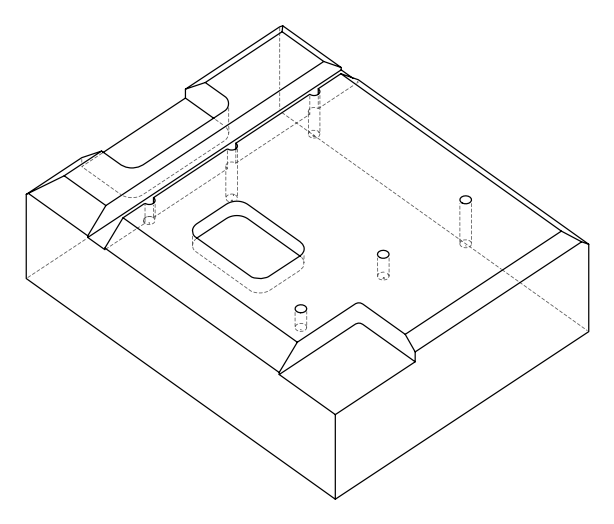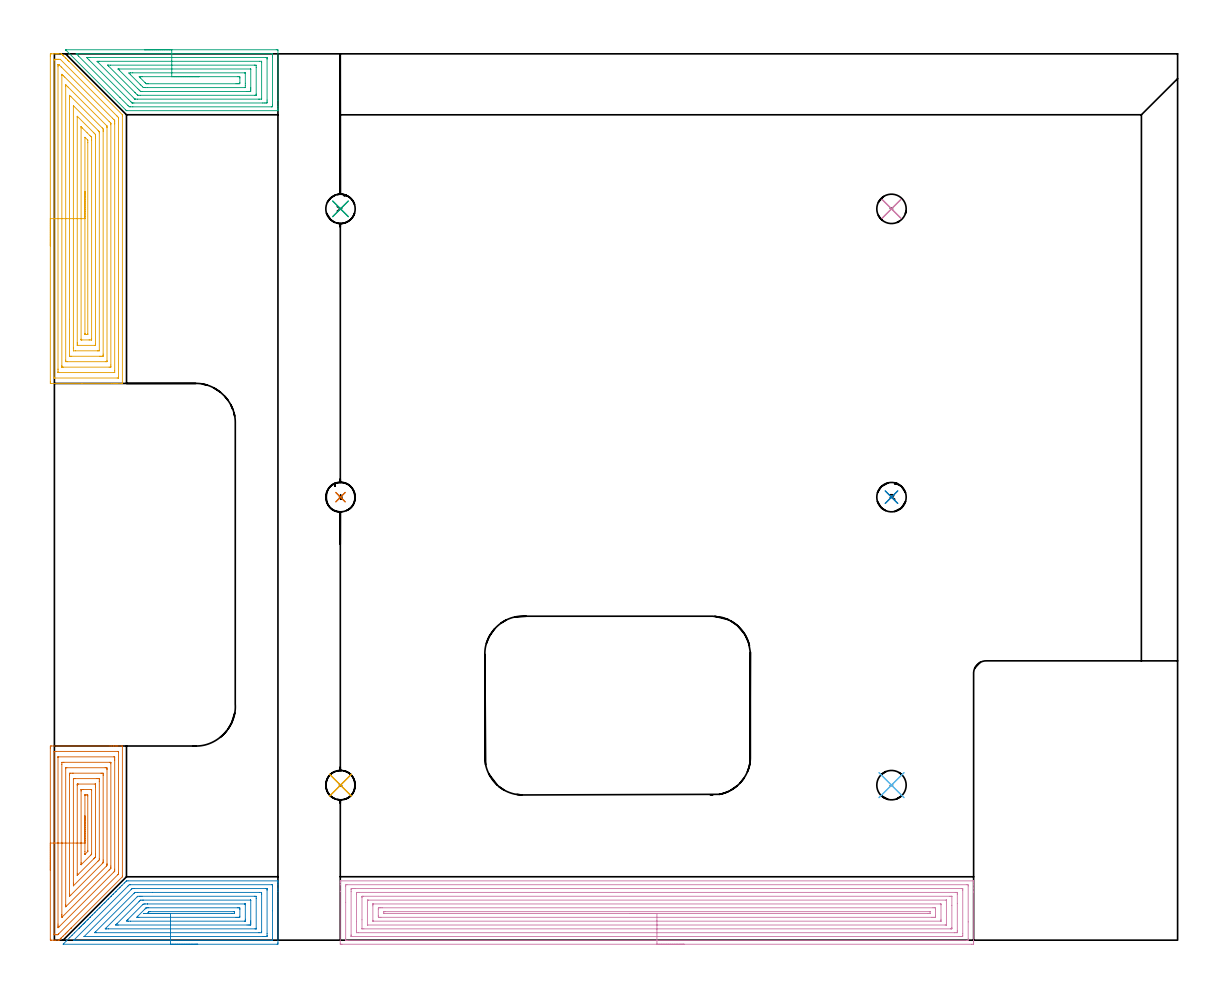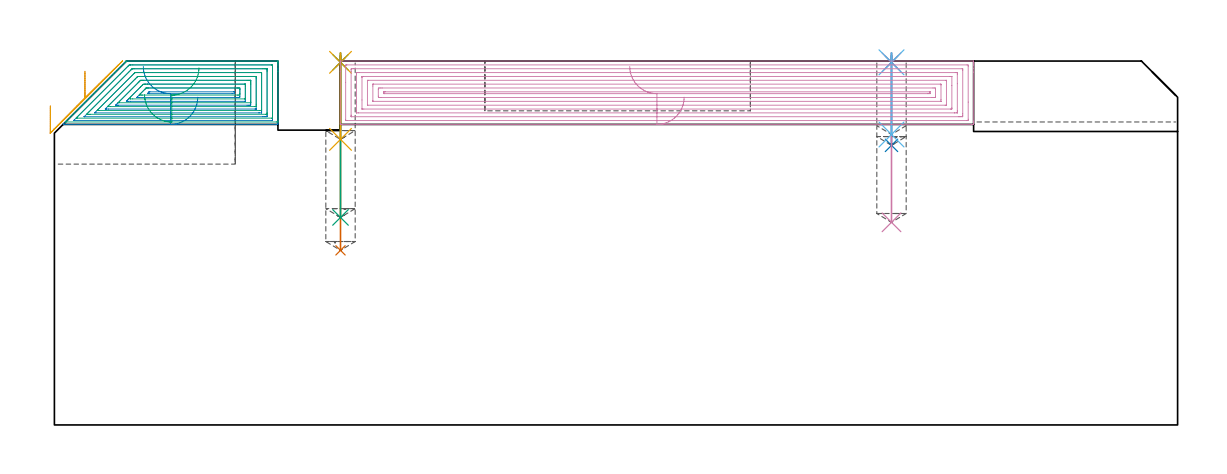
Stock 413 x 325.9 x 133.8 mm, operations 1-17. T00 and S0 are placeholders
(PLAN: 23 operations, 4 tool changes, 143 min)
(1 SPOT_DRILL | STEP1POCKET | NXT0321_9005460120000 | 0.03 min | 1 mm3)
(2 SPOT_DRILL_1 | STEP1POCKET_1 | NXT0321_9005460120000 | 0.03 min | 1 mm3)
(3 SPOT_DRILL_2 | STEP1POCKET_2 | NXT0321_9005460120000 | 0.03 min | 1 mm3)
(4 SPOT_DRILL_3 | STEP1POCKET_3 | NXT0321_9005460120000 | 0.03 min | 2 mm3)
(5 SPOT_DRILL_4 | STEP1POCKET_4 | NXT0321_9005460120000 | 0.03 min | 0 mm3)
(6 SPOT_DRILL_5 | STEP1POCKET_5 | NXT0321_9005460120000 | 0.03 min | 1 mm3)
(7 DRILL_BLIND_HOLE_INTO_CENTER | STEP1POCKET | UGT0301_220 | 0.29 min | 6154 mm3)
(8 DRILL_BLIND_HOLE_INTO_CENTER_1 | STEP1POCKET_1 | UGT0301_220 | 0.13 min | 2629 mm3)
(9 DRILL_BLIND_HOLE_INTO_CENTER_2 | STEP1POCKET_2 | UGT0301_220 | 0.24 min | 5047 mm3)
(10 DRILL_BLIND_HOLE_INTO_CENTER_3 | STEP1POCKET_3 | UGT0301_220 | 0.25 min | 5210 mm3)
(11 DRILL_BLIND_HOLE_INTO_CENTER_4 | STEP1POCKET_4 | UGT0301_220 | 0.12 min | 2431 mm3)
(12 DRILL_BLIND_HOLE_INTO_CENTER_5 | STEP1POCKET_5 | UGT0301_220 | 0.12 min | 2265 mm3)
(13 AREA_MILL | FG_CHAMFER_SURFACE | UGT0205_001 | 5.21 min | 27793 mm3)
(14 AREA_MILL_1 | FG_CHAMFER_SURFACE_1 | UGT0205_001 | 5.11 min | 19672 mm3)
(15 AREA_MILL_2 | FG_CHAMFER_SURFACE_2 | UGT0205_001 | 4.72 min | 22165 mm3)
(16 AREA_MILL_3 | FG_CHAMFER_SURFACE_3 | UGT0205_001 | 17.03 min | 67661 mm3)
(17 AREA_MILL_4 | FG_CHAMFER_SURFACE_4 | UGT0205_001 | 9.26 min | 41219 mm3)
(18 AREA_MILL_5 | FG_CHAMFER_SURFACE_5 | UGT0205_001 | 19.87 min | 79276 mm3)
(19 AREA_MILL_6 | FG_CHAMFER_SURFACE_6 | UGT0205_001 | 8.58 min | 18749 mm3)
(20 MILL_CORNER_NOTCH_RECTANGULAR | CORNER_NOTCH_RECTANGULAR | NXT0201_009 | Follow Part, ap 2, ae 75% | 41.64 min | 196573 mm3)
(21 MILL_RECTANGULAR_POCKET | POCKET_RECTANGULAR_STRAIGHT | UGT0201_094 | Follow Part, ap 5, ae 75% | 3.54 min | 114339 mm3)
(22 MILL_SLOT | SLOT_PARTIAL_RECTANGULAR | UGT0201_094 | Follow Part, ap 5, ae 75% | 17.89 min | 326624 mm3)
(23 MILL_RECTANGULAR_SLOT | SLOT_RECTANGULAR | UGT0201_094 | Follow Part, ap 5, ae 75% | 8.82 min | 177666 mm3)
(TOOL NXT0321_9005460120000 | NC Spot Drill, 142deg, 12mm, Carbide, Uncoated | D12 PA142 FL30 Z2)
(TOOL UGT0301_220 | Twist Drill 10.8 mm | D10.8 PA118 FL92 Z2)
(TOOL UGT0205_001 | Chamfer Mill 20 x 3 x 45 deg. | D20 FL50 Z2)
(TOOL NXT0201_009 | ENDMILL 8mm [2P460-0800-NA 1630] | D8 FL26 Z6)
(TOOL UGT0201_094 | End mill 20 mm | D20 FL38 Z4)
(OP 1 SPOT_DRILL)
G17 G21 G94 G90
T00 M6
G54
G17 G0 G90 X105.2 Y162.9 S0 M3
G43 Z143.8 H0
G94 G81 G98 Z133.335 F250. R136.8
G80
M5
M2
(OP 2 SPOT_DRILL_1)
G17 G21 G94 G90
T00 M6
G54
G17 G0 G90 X307.8 Y162.9 S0 M3
G43 Z143.8 H0
G94 G81 G98 Z133.335 F250. R136.8
G80
M5
M2
(OP 3 SPOT_DRILL_2)
G17 G21 G94 G90
T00 M6
G54
G17 G0 G90 X105.2 Y268.9 S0 M3
G43 Z143.8 H0
G94 G81 G98 Z133.335 F250. R136.8
G80
M5
M2
(OP 4 SPOT_DRILL_3)
G17 G21 G94 G90
T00 M6
G54
G17 G0 G90 X307.8 Y268.9 S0 M3
G43 Z143.8 H0
G94 G81 G98 Z133.335 F250. R136.8
G80
M5
M2
(OP 5 SPOT_DRILL_4)
G17 G21 G94 G90
T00 M6
G54
G17 G0 G90 X105.2 Y57. S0 M3
G43 Z143.8 H0
G94 G81 G98 Z133.335 F250. R136.8
G80
M5
M2
(OP 6 SPOT_DRILL_5)
G17 G21 G94 G90
T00 M6
G54
G17 G0 G90 X307.8 Y57. S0 M3
G43 Z143.8 H0
G94 G81 G98 Z133.335 F250. R136.8
G80
M5
M2
(OP 7 DRILL_BLIND_HOLE_INTO_CENTER)
G17 G21 G94 G90
T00 M6
G54
G17 G0 G90 X105.2 Y162.9 S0 M3
G43 Z143.8 H0
G94 G81 G98 Z64.2 F250. R135.8
G80
M5
M2
(OP 8 DRILL_BLIND_HOLE_INTO_CENTER_1)
G17 G21 G94 G90
T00 M6
G54
G17 G0 G90 X307.8 Y162.9 S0 M3
G43 Z143.8 H0
G94 G81 G98 Z102.8 F250. R135.8
G80
M5
M2
(OP 9 DRILL_BLIND_HOLE_INTO_CENTER_2)
G17 G21 G94 G90
T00 M6
G54
G17 G0 G90 X105.2 Y268.9 S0 M3
G43 Z143.8 H0
G94 G81 G98 Z76.3 F250. R135.8
G80
M5
M2
(OP 10 DRILL_BLIND_HOLE_INTO_CENTER_3)
G17 G21 G94 G90
T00 M6
G54
G17 G0 G90 X307.8 Y268.9 S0 M3
G43 Z143.8 H0
G94 G81 G98 Z74.5 F250. R135.8
G80
M5
M2
(OP 11 DRILL_BLIND_HOLE_INTO_CENTER_4)
G17 G21 G94 G90
T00 M6
G54
G17 G0 G90 X105.2 Y57. S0 M3
G43 Z143.8 H0
G94 G81 G98 Z105. F250. R135.8
G80
M5
M2
(OP 12 DRILL_BLIND_HOLE_INTO_CENTER_5)
G17 G21 G94 G90
T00 M6
G54
G17 G0 G90 X307.8 Y57. S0 M3
G43 Z143.8 H0
G94 G81 G98 Z106.8 F250. R135.8
G80
M5
M2
(OP 13 AREA_MILL)
G17 G21 G94 G90
T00 M6
G54
G17 G0 G90 X-1.5 Y25.7 S1061 M3
G43 Z143.8 H0
Z117.3
G94 G1 Y25.738 Z116.428 F250.
Y25.852 Z115.564
Y26.041 Z114.712
Y26.303 Z113.88
Y26.637 Z113.074
Y27.04 Z112.3
Y27.508 Z111.564
Y28.04 Z110.872
Y28.629 Z110.229
Y29.272 Z109.64
Y29.964 Z109.109
Y30.7 Z108.64
Y31.474 Z108.237
Y32.28 Z107.903
Y33.112 Z107.641
Y33.963 Z107.452
Y34.828 Z107.338
Y35.7 Z107.3
Y70.41
X-1.499 Y70.836 Z107.301
X-1.494 Y71.294 Z107.303
X-1.491 Y71.391 Z107.305
X-1.04 Y71.4 Z107.757
X20.452 Z129.247
X21.012 Z129.806
X21.657 Z130.454
X21.894 Z130.691
X22.539 Z131.336
X22.776 Z131.572
X23.25 Z132.049
X24.754 Y71.399 Z133.553
X24.994 Y71.39 Z133.792
X25. Y71.28 Z133.8
Y23.692
X24.995 Y23.304 Z133.789
X24.982 Y23.282 Z133.782
X6.311 Y4.609 Z115.107
X6.208 Y4.508 Z115.007
X6.119 Y4.419 Z114.918
X6.017 Y4.315 Z114.813
X5.576 Y3.875 Z114.375
X5.135 Y3.433 Z113.931
X4.693 Y2.993 Z113.493
X4.252 Y2.551 Z113.049
X4.043 Y2.343 Z112.843
X3.999 Y2.299 Z112.799
X3.37 Y1.669 Z112.167
X3.139 Y1.439 Z111.939
X2.488 Y0.787 Z111.285
X2.417 Y0.717 Z111.216
X2.264 Y0.564 Z111.064
X2.194 Y0.493 Z110.991
X2.125 Y0.425 Z110.924
X1.968 Y0.268 Z110.767
X1.9 Y0.199 Z110.697
X1.834 Y0.134 Z110.633
X1.708 Y0.01 Z110.507
X1.635 Y0. Z110.435
X0.316 Z109.115
X-0.158 Z108.638
X-0.395 Z108.402
X-1.04 Z107.757
X-1.277 Z107.521
X-1.491 Y0.002 Z107.305
X-1.5 Y0.351 Z107.3
Y35.7
X-0.086 Z108.714
X-0.085 Y69.261 Z108.715
X-0.083 Y69.363 Z108.717
X-0.081 Y69.386 Z108.719
X-0.079 Y69.39 Z108.721
X-0.054 Y69.393 Z108.746
X0.043 Y69.397 Z108.843
X0.384 Y69.4 Z109.184
X0.724 Z109.524
X23.318 Z132.118
X23.492 Y69.397 Z132.292
X23.569 Y69.393 Z132.369
X23.579 Y69.39 Z132.379
X23.581 Y69.381 Z132.381
X23.584 Y69.346 Z132.384
X23.585 Y69.274 Z132.385
X23.586 Y69.129 Z132.386
X23.585 Y24.655 Z132.385
X23.584 Y24.581 Z132.384
X23.579 Y24.378 Z132.379
X23.572 Y24.334 Z132.372
X23.539 Y24.296 Z132.339
X23.476 Y24.23 Z132.276
X23.301 Y24.052 Z132.101
X1.594 Y2.343 Z110.394
X1.299 Y2.059 Z110.099
X1.255 Y2.017 Z110.055
X1.178 Y2.01 Z109.978
X1.062 Y2.003 Z109.862
X0.724 Y2.001 Z109.524
X0.182 Y2. Z108.982
X0.007 Y2.003 Z108.807
X-0.069 Y2.007 Z108.731
X-0.079 Y2.01 Z108.721
X-0.081 Y2.019 Z108.719
X-0.084 Y2.054 Z108.716
X-0.085 Y2.126 Z108.715
X-0.086 Y2.271 Z108.714
Y35.7
X1.328 Z110.128
X1.329 Y67.278 Z110.129
X1.33 Y67.348 Z110.13
X1.333 Y67.381 Z110.133
X1.335 Y67.39 Z110.135
X1.364 Y67.393 Z110.164
X1.486 Y67.399 Z110.286
X21.894 Z130.694
X22.015 Y67.398 Z130.815
X22.096 Y67.394 Z130.896
X22.156 Y67.39 Z130.956
X22.165 Y67.368 Z130.965
X22.167 Y67.278 Z130.967
X22.17 Y66.999 Z130.97
X22.171 Y66.388 Z130.971
Y66.108
Y26.08
X22.167 Y25.471 Z130.967
X22.165 Y25.402 Z130.965
X22.161 Y25.372 Z130.961
X22.142 Y25.349 Z130.942
X22.08 Y25.283 Z130.88
X21.894 Y25.093 Z130.694
X1.709 Y4.909 Z110.509
X1.606 Y4.809 Z110.406
X1.501 Y4.711 Z110.301
X1.335 Y4.563 Z110.135
X1.333 Y4.732 Z110.133
X1.33 Y5.012 Z110.13
X1.329 Y5.292 Z110.129
Y5.901
X1.328 Y35.7 Z110.128
X2.743 Z111.543
Y64.609
X2.745 Y65.24 Z111.545
X2.747 Y65.332 Z111.547
X2.749 Y65.38 Z111.549
X2.783 Y65.39 Z111.583
X3.468 Y65.4 Z112.268
X20.228 Z129.028
X20.55 Y65.396 Z129.35
X20.71 Y65.392 Z129.51
X20.746 Y65.39 Z129.546
X20.75 Y65.367 Z129.55
X20.752 Y65.319 Z129.552
X20.757 Y64.866 Z129.557
Y27.25
X20.755 Y26.619 Z129.555
X20.753 Y26.489 Z129.553
X20.75 Y26.429 Z129.55
X20.702 Y26.36 Z129.502
X20.417 Y26.07 Z129.217
X20.13 Y25.779 Z128.93
X2.921 Y8.57 Z111.721
X2.865 Y8.516 Z111.665
X2.846 Y8.501 Z111.646
X2.75 Y8.426 Z111.55
X2.747 Y8.57 Z111.547
X2.745 Y8.801 Z111.545
X2.743 Y9.203 Z111.543
Y9.459
Y35.7
X4.157 Z112.957
Y63.023
X4.16 Y63.216 Z112.96
X4.164 Y63.343 Z112.964
X4.17 Y63.391 Z112.97
X4.183 Y63.394 Z112.983
X4.252 Y63.397 Z113.052
X4.57 Y63.4 Z113.37
X18.683 Y63.399 Z127.483
X19.248 Y63.393 Z128.048
X19.322 Y63.39 Z128.122
X19.336 Y63.119 Z128.136
X19.341 Y62.926 Z128.141
X19.343 Y62.83 Z128.143
Y28.043
X19.342 Y27.946 Z128.142
X19.338 Y27.754 Z128.138
X19.328 Y27.438 Z128.128
X19.248 Y27.349 Z128.048
X19.199 Y27.298 Z127.999
X19.151 Y27.25 Z127.951
X4.252 Y12.351 Z113.052
X4.205 Y12.305 Z113.005
X4.175 Y12.279 Z112.975
X4.167 Y12.273 Z112.967
X4.164 Y12.344 Z112.964
X4.158 Y12.728 Z112.958
X4.157 Y13.114 Z112.957
Y35.7
X5.571 Z114.371
Y60.611
X5.573 Y61.051 Z114.373
X5.575 Y61.275 Z114.375
X5.578 Y61.379 Z114.378
X5.679 Y61.391 Z114.479
X6.017 Y61.397 Z114.817
X6.553 Y61.4 Z115.353
X6.899 Z115.699
X17.138 Z125.938
X17.483 Y61.398 Z126.283
X17.829 Y61.393 Z126.629
X17.922 Y61.39 Z126.722
X17.925 Y61.32 Z126.725
X17.927 Y61.201 Z126.727
X17.928 Y61.051 Z126.728
X17.929 Y60.602 Z126.729
Y29.469
X17.927 Y29.029 Z126.727
X17.922 Y28.586 Z126.722
X17.918 Y28.478 Z126.718
X17.848 Y28.404 Z126.648
X17.591 Y28.139 Z126.391
X6.022 Y16.57 Z114.822
X5.575 Y16.131 Z114.375
X5.574 Y16.132 Z114.374
X5.572 Y16.134 Z114.372
X5.571 Y16.575 Z114.371
Y17.025
Y35.7
X6.985 Z115.785
X6.986 Y59.184 Z115.786
X6.987 Y59.272 Z115.787
X6.99 Y59.371 Z115.79
X6.991 Y59.388 Z115.791
X7.104 Y59.392 Z115.904
X7.273 Y59.397 Z116.073
X7.527 Y59.399 Z116.327
X7.654 Y59.4 Z116.454
X15.719 Z124.519
X16.478 Y59.396 Z125.278
X16.493 Y59.391 Z125.293
X16.508 Y59.367 Z125.308
X16.509 Y59.272 Z125.309
X16.514 Y58.47 Z125.314
X16.515 Y58.383 Z125.315
X16.514 Y30.006 Z125.314
X16.513 Y29.918 Z125.313
X16.508 Y29.522 Z125.308
X16.313 Y29.32 Z125.113
X16.03 Y29.029 Z124.83
X7.038 Y20.035 Z115.838
X7.016 Y20.015 Z115.816
X6.996 Y19.999 Z115.796
X6.994 Y19.998 Z115.794
X6.99 Y20.042 Z115.79
X6.987 Y20.134 Z115.787
X6.986 Y20.548 Z115.786
X6.985 Y20.936 Z115.785
Y35.7
X8.4 Z117.2
Y56.869
X8.401 Y57.134 Z117.201
X8.403 Y57.311 Z117.203
X8.406 Y57.374 Z117.206
X8.409 Y57.391 Z117.209
X8.417 Y57.393 Z117.217
X8.465 Y57.397 Z117.265
X8.663 Y57.4 Z117.463
X8.755 Z117.555
X14.93 Y57.399 Z123.73
X15.035 Y57.394 Z123.835
X15.084 Y57.39 Z123.884
X15.094 Y57.368 Z123.894
X15.096 Y57.335 Z123.896
X15.099 Y57.229 Z123.899
X15.1 Y56.604 Z123.9
Y56.338
Y31.697
X15.099 Y31.433 Z123.899
X15.095 Y30.808 Z123.895
X15.092 Y30.551 Z123.892
X14.837 Y30.288 Z123.637
X14.655 Y30.102 Z123.455
X14.472 Y29.918 Z123.272
X8.663 Y24.111 Z117.463
X8.451 Y23.905 Z117.251
X8.428 Y23.886 Z117.228
X8.405 Y23.874 Z117.205
X8.402 Y23.898 Z117.202
X8.401 Y23.919 Z117.201
X8.4 Y23.957 Z117.2
Y24.581
Y35.7
X9.814 Z118.614
Y54.824
X9.815 Y55.134 Z118.615
X9.817 Y55.288 Z118.617
X9.821 Y55.364 Z118.621
X9.824 Y55.391 Z118.624
X9.861 Y55.395 Z118.661
X10.427 Y55.399 Z119.227
X10.738 Y55.4 Z119.538
X13.386 Y55.398 Z122.186
X13.671 Y55.39 Z122.471
X13.68 Y55.387 Z122.48
X13.682 Y55.374 Z122.482
X13.685 Y55.335 Z122.485
X13.686 Y55.256 Z122.486
Y55.096
Y31.969
X13.683 Y31.697 Z122.483
X13.681 Y31.621 Z122.481
X13.679 Y31.587 Z122.479
X13.651 Y31.556 Z122.451
X13.556 Y31.455 Z122.356
X13.435 Y31.332 Z122.235
X9.892 Y27.789 Z118.692
X9.867 Y27.766 Z118.667
X9.837 Y27.742 Z118.637
X9.821 Y27.731 Z118.621
X9.819 Y27.755 Z118.619
X9.816 Y27.866 Z118.616
X9.814 Y28.139 Z118.614
Y28.534
Y35.7
X11.228 Z120.028
Y53.127
X11.23 Y53.209 Z120.03
X11.235 Y53.371 Z120.035
X11.238 Y53.392 Z120.038
X11.244 Y53.394 Z120.044
X11.265 Y53.398 Z120.065
X11.309 Y53.399 Z120.109
X11.84 Z120.64
X12.191 Y53.396 Z120.991
X12.241 Y53.393 Z121.041
X12.265 Y53.39 Z121.065
X12.272 Y53.045 Z121.072
Y32.991
X12.271 Y32.789 Z121.071
X12.268 Y32.688 Z121.068
X12.265 Y32.639 Z121.065
X12.26 Y32.618 Z121.06
X12.238 Y32.587 Z121.038
X12.216 Y32.562 Z121.016
X12.191 Y32.537 Z120.991
X11.33 Y31.676 Z120.13
X11.309 Y31.655 Z120.109
X11.287 Y31.635 Z120.087
X11.244 Y31.599 Z120.044
X11.232 Y31.592 Z120.032
X11.231 Y31.594 Z120.031
X11.229 Y31.616 Z120.029
X11.228 Y31.697 Z120.028
Y31.779
Y32.587
Y35.7
Y36.572 Z120.066
Y37.436 Z120.18
Y38.288 Z120.369
Y39.12 Z120.631
Y39.926 Z120.965
Y40.7 Z121.368
Y41.436 Z121.836
Y42.128 Z122.368
Y42.771 Z122.957
Y43.36 Z123.6
Y43.892 Z124.292
Y44.36 Z125.028
Y44.763 Z125.802
Y45.097 Z126.608
Y45.359 Z127.44
Y45.548 Z128.291
Y45.662 Z129.156
Y45.7 Z130.028
G0 Z143.8
M5
M2
(OP 14 AREA_MILL_1)
G17 G21 G94 G90
T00 M6
G54
G17 G0 G90 X52.7 Y-1.5 S1061 M3
G43 Z143.8 H0
Z120.5
G94 G1 X52.662 Z119.628 F250.
X52.548 Z118.764
X52.359 Z117.912
X52.097 Z117.08
X51.763 Z116.274
X51.36 Z115.5
X50.891 Z114.764
X50.36 Z114.072
X49.771 Z113.429
X49.128 Z112.84
X48.436 Z112.309
X47.7 Z111.84
X46.926 Z111.437
X46.12 Z111.103
X45.288 Z110.841
X44.436 Z110.652
X43.572 Z110.538
X42.7 Z110.5
X3.376
X3.326 Y-1.498 Z110.502
X3.212 Y-1.491 Z110.505
X3.303 Y-1.397 Z110.6
X3.376 Y-1.323 Z110.675
X4.473 Y-0.227 Z111.773
X5.611 Y0.911 Z112.91
X6.504 Y1.805 Z113.804
X7.398 Y2.698 Z114.698
X9.075 Y4.376 Z116.374
X9.185 Y4.487 Z116.483
X9.522 Y4.822 Z116.821
X9.739 Y5.039 Z117.039
X9.964 Y5.265 Z117.263
X10.079 Y5.381 Z117.377
X10.432 Y5.732 Z117.732
X10.617 Y5.917 Z117.917
X10.852 Y6.153 Z118.151
X10.973 Y6.275 Z118.271
X11.342 Y6.643 Z118.642
X11.494 Y6.794 Z118.794
X12.035 Y7.337 Z119.332
X12.313 Y7.614 Z119.613
X12.372 Y7.672 Z119.672
X12.923 Y8.225 Z120.22
X13.207 Y8.507 Z120.507
X13.221 Y8.522 Z120.521
X13.811 Y9.114 Z121.109
X14.101 Y9.401 Z121.401
X14.7 Y10.002 Z121.997
X14.995 Y10.295 Z122.295
X15.588 Y10.89 Z122.886
X15.882 Y11.182 Z123.182
X16.476 Y11.778 Z123.774
X16.805 Y12.106 Z124.105
X17.365 Y12.667 Z124.663
X17.716 Y13.016 Z125.016
X18.253 Y13.555 Z125.551
X18.627 Y13.927 Z125.927
X19.141 Y14.443 Z126.44
X19.735 Y15.035 Z127.035
X19.91 Y15.211 Z127.209
X20.03 Y15.332 Z127.328
X20.623 Y15.924 Z127.923
X20.804 Y16.105 Z128.103
X20.918 Y16.22 Z128.217
X21.512 Y16.812 Z128.812
X21.698 Y16.999 Z128.996
X21.807 Y17.108 Z129.105
X22.4 Y17.7 Z129.7
X22.591 Y17.892 Z129.89
X22.695 Y17.996 Z129.994
X23.288 Y18.588 Z130.588
X23.88 Y19.181 Z131.179
X24.177 Y19.477 Z131.477
X24.826 Y20.126 Z132.125
X25.719 Y21.02 Z133.019
X25.91 Y21.21 Z133.21
X26.399 Y21.699 Z133.699
X26.505 Y21.801 Z133.783
X27.06 Y21.8 Z133.8
X82.024
X82.19 Y21.797 Z133.788
X82.194 Y21.761 Z133.752
X82.2 Y21.368 Z133.368
Y21.066 Z133.066
Y20.365 Z132.36
Y19.126 Z131.123
Y18.588 Z130.583
Y17.969 Z129.965
Y-0.953 Z111.044
X82.198 Y-1.224 Z110.774
X82.19 Y-1.492 Z110.506
X81.921 Y-1.499 Z110.499
X42.7 Y-1.5 Z110.5
Y-0.086 Z111.914
X7.419 Y-0.085 Z111.915
X7.398
X7.097 Y-0.065 Z111.935
X7.243 Y0.09 Z112.09
X7.398 Y0.248 Z112.248
X27.06 Y19.91 Z131.91
X27.29 Y20.137 Z132.137
X27.527 Y20.365 Z132.365
X27.933 Y20.385 Z132.385
X27.954 Y20.386 Z132.386
X79.789 Y20.385 Z132.385
X80.19 Y20.365 Z132.365
X80.199 Y19.958 Z131.958
X80.2 Y10.834 Z122.834
X80.199 Y0.416 Z112.416
X80.19 Y-0.065 Z111.935
X79.81 Y-0.085 Z111.915
X79.789 Y-0.086 Z111.914
X42.7
Y1.328 Z113.328
X11.011 Y1.329 Z113.329
X10.973 Y1.33 Z113.33
X10.958 Y1.332 Z113.332
X10.948 Y1.334 Z113.334
X10.952 Y1.344 Z113.344
X10.959 Y1.357 Z113.357
X10.973 Y1.373 Z113.373
X28.189 Y18.588 Z130.588
X28.521 Y18.913 Z130.913
X28.569 Y18.958 Z130.958
X28.655 Y18.965 Z130.965
X28.847 Y18.967 Z130.967
X29.356 Y18.971 Z130.971
X77.617
X78.002 Y18.97 Z130.97
X78.13 Y18.967 Z130.967
X78.174 Y18.965 Z130.965
X78.19 Y18.96 Z130.96
X78.193 Y18.916 Z130.916
X78.197 Y18.785 Z130.785
X78.199 Y18.588 Z130.588
X78.2 Y18.392 Z130.392
Y2.403 Z114.403
X78.198 Y1.712 Z113.712
X78.195 Y1.519 Z113.519
X78.185 Y1.336 Z113.336
X78.002 Y1.333 Z113.333
X77.492 Y1.33 Z113.33
X77.108 Y1.329 Z113.329
X76.6 Y1.328 Z113.328
X42.7
Y2.743 Z114.743
X15.297
X14.879 Y2.748 Z114.748
X14.818 Y2.749 Z114.749
X14.84 Y2.779 Z114.779
X14.901 Y2.846 Z114.846
X14.974 Y2.924 Z114.924
X15.044 Y2.995 Z114.995
X29.3 Y17.25 Z129.25
X29.449 Y17.397 Z129.397
X29.57 Y17.512 Z129.512
X29.607 Y17.546 Z129.546
X29.649 Y17.55 Z129.55
X29.741 Y17.554 Z129.554
X29.886 Y17.556 Z129.556
X30.635 Y17.557 Z129.557
X36.109
X75.465
X76.107 Y17.552 Z129.552
X76.175 Y17.551 Z129.551
X76.19 Y17.467 Z129.467
X76.194 Y17.254 Z129.254
X76.2 Y16.826 Z128.826
X76.199 Y3.051 Z115.051
X76.197 Y2.833 Z114.833
X76.194 Y2.779 Z114.779
X76.191 Y2.755 Z114.755
X76.175 Y2.75 Z114.75
X76.066 Y2.747 Z114.747
X75.321 Y2.743 Z114.743
X75.177
X42.7
Y4.157 Z116.157
X19.91
X19.236 Y4.158 Z116.158
X19.016 Y4.16 Z116.16
X18.796 Y4.164 Z116.164
X18.682 Y4.172 Z116.172
X18.807 Y4.305 Z116.305
X18.875 Y4.376 Z116.376
X30.423 Y15.924 Z127.924
X30.53 Y16.028 Z128.028
X30.635 Y16.13 Z128.13
X31.311 Y16.14 Z128.14
X31.528 Y16.142 Z128.142
X32.202 Y16.143 Z128.143
X73.533 Y16.142 Z128.142
X73.754 Y16.141 Z128.141
X74.186 Y16.136 Z128.136
X74.19 Y15.924 Z127.924
X74.199 Y15.262 Z127.262
Y4.376 Z116.376
X74.197 Y4.211 Z116.211
X74.194 Y4.17 Z116.17
X74.191 Y4.165 Z116.165
X74.174 Y4.162 Z116.162
X74.122 Y4.159 Z116.159
X73.975 Y4.158 Z116.158
X73.754 Y4.157 Z116.157
X42.7
Y5.571 Z117.571
X23.485
X23.175 Y5.572 Z117.572
X22.686 Y5.577 Z117.577
X22.591 Y5.578 Z117.578
X22.58 Y5.62 Z117.62
X22.591 Y5.639 Z117.639
X22.847 Y5.898 Z117.898
X23.1 Y6.153 Z118.153
X31.095 Y14.147 Z126.147
X31.312 Y14.363 Z126.363
X31.528 Y14.575 Z126.575
X31.688 Y14.722 Z126.722
X31.841 Y14.724 Z126.724
X32.422 Y14.728 Z126.728
X32.731 Y14.729 Z126.729
X72.055 Y14.728 Z126.728
X72.139 Y14.726 Z126.726
X72.18 Y14.723 Z126.723
X72.19 Y14.72 Z126.72
X72.192 Y14.71 Z126.71
X72.199 Y14.586 Z126.586
X72.2 Y7.041 Z119.041
Y6.59 Z118.59
X72.196 Y6.153 Z118.153
X72.191 Y5.71 Z117.71
X72.176 Y5.578 Z117.578
X72.038 Y5.576 Z117.576
X71.746 Y5.573 Z117.573
X71.437 Y5.571 Z117.571
X70.852
X42.7
Y6.985 Z118.985
X27.954
X27.113 Y6.988 Z118.988
X27.06 Y6.991 Z118.991
X26.45 Y7.041 Z119.041
X26.751 Y7.348 Z119.348
X27.06 Y7.662 Z119.662
X32.422 Y13.024 Z125.024
X32.542 Y13.14 Z125.14
X32.668 Y13.259 Z125.259
X33.265 Y13.31 Z125.31
X33.316 Y13.312 Z125.312
X34.154 Y13.315 Z125.315
X34.21
X69.958 Y13.314 Z125.314
X70.015
X70.126 Y13.31 Z125.31
X70.191 Y13.307 Z125.307
X70.194 Y13.292 Z125.292
X70.196 Y13.259 Z125.259
X70.199 Y13.019 Z125.019
Y7.691 Z119.691
X70.19 Y7.041 Z119.041
X70.175 Y6.992 Z118.992
X70.071 Y6.988 Z118.988
X70.014 Y6.986 Z118.986
X42.7 Y6.985 Z118.985
Y8.4 Z120.4
X31.055
X30.896 Y8.401 Z120.401
X30.635 Y8.404 Z120.404
X30.27 Y8.411 Z120.411
X30.649 Y8.803 Z120.803
X33.322 Y11.476 Z123.476
X33.623 Y11.774 Z123.774
X33.71 Y11.856 Z123.856
X33.744 Y11.886 Z123.886
X33.795 Y11.894 Z123.894
X34.21 Y11.898 Z123.898
X34.683 Y11.9 Z123.9
X67.277
X67.753 Y11.898 Z123.898
X68.171 Y11.893 Z123.893
X68.198 Y11.482 Z123.482
X68.199 Y11.454 Z123.454
Y8.79 Z120.79
X68.171 Y8.407 Z120.407
X67.695 Y8.402 Z120.402
X67.277 Y8.4 Z120.4
X66.804
X42.7
Y9.814 Z121.814
X34.994
X34.493 Y9.818 Z121.818
X34.21 Y9.821 Z121.821
X34.193 Y9.885 Z121.885
X34.21 Y9.909 Z121.909
X34.553 Y10.253 Z122.253
X34.702 Y10.398 Z122.398
X34.775 Y10.467 Z122.467
X34.861 Y10.479 Z122.479
X35.04 Y10.484 Z122.484
X35.103 Y10.486 Z122.486
X65.927
X66.091 Y10.484 Z122.484
X66.172 Y10.481 Z122.481
X66.186 Y10.48 Z122.48
X66.19 Y10.471 Z122.471
X66.194 Y10.44 Z122.44
X66.197 Y9.891 Z121.891
X66.19 Y9.831 Z121.831
X66.187 Y9.821 Z121.821
X65.381 Y9.814 Z121.814
X42.7
X41.828 Z121.852
X40.963 Z121.966
X40.112 Z122.154
X39.28 Z122.417
X38.474 Z122.751
X37.7 Z123.153
X36.964 Z123.622
X36.272 Z124.153
X35.629 Z124.743
X35.04 Z125.386
X34.508 Z126.078
X34.04 Z126.814
X33.637 Z127.588
X33.303 Z128.394
X33.041 Z129.226
X32.852 Z130.077
X32.738 Z130.942
X32.7 Z131.814
G0 Z143.8
M5
M2
(OP 15 AREA_MILL_2)
G17 G21 G94 G90
T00 M6
G54
G17 G0 G90 X33.15 Y327.4 S1061 M3
G43 Z143.8 H0
Z121.4
G94 G1 X33.188 Z120.528 F250.
X33.302 Z119.664
X33.491 Z118.812
X33.753 Z117.98
X34.087 Z117.174
X34.49 Z116.4
X34.958 Z115.664
X35.49 Z114.972
X36.079 Z114.329
X36.722 Z113.74
X37.414 Z113.208
X38.15 Z112.74
X38.924 Z112.337
X39.73 Z112.003
X40.562 Z111.741
X41.414 Z111.552
X42.278 Z111.438
X43.15 Z111.4
X81.578
X81.928 Y327.396 Z111.402
X82.19 Y327.392 Z111.406
X82.2 Y327.126 Z111.672
Y308.826 Z129.969
Y306.432 Z132.363
Y305.734 Z133.066
Y305.427 Z133.372
Y305.039 Z133.752
X82.191 Y305.003 Z133.788
X82.025 Y305. Z133.8
X26.617
X26.505 Y305.004 Z133.789
X26.47 Y305.033 Z133.762
X26.204 Y305.296 Z133.504
X26.17 Y305.33 Z133.47
X4.276 Y327.224 Z111.574
X4.2 Y327.3 Z111.497
X4.113 Y327.391 Z111.405
X4.226 Y327.398 Z111.402
X4.276 Y327.4 Z111.4
X43.15
Y325.986 Z112.814
X79.79 Y325.985 Z112.815
X80.19 Y325.968 Z112.832
X80.198 Y325.563 Z113.237
X80.2 Y325.08 Z113.72
Y324.673 Z114.127
Y307.32 Z131.48
X80.198 Y306.914 Z131.886
X80.19 Y306.432 Z132.368
X79.807 Y306.415 Z132.385
X79.79
X28.834 Y306.414 Z132.386
X27.958 Y306.421 Z132.379
X27.53 Y306.432 Z132.368
X27.064 Y306.888 Z131.912
X24.119 Y309.831 Z128.969
X8.869 Y325.08 Z113.72
X8.297 Y325.655 Z113.145
X7.993 Y325.968 Z112.832
X8.28 Y325.985 Z112.815
X8.297
X43.15 Y325.986 Z112.814
Y324.572 Z114.228
X77.621 Y324.571 Z114.229
X78.003 Y324.57 Z114.23
X78.13 Y324.568 Z114.232
X78.174 Y324.565 Z114.235
X78.19 Y324.561 Z114.239
X78.193 Y324.518 Z114.282
X78.197 Y324.388 Z114.412
X78.199 Y324.192 Z114.608
X78.2 Y323.996 Z114.804
Y308.9 Z129.9
X78.198 Y308.208 Z130.592
X78.195 Y308.017 Z130.783
X78.184 Y307.836 Z130.964
X78.003 Y307.833 Z130.967
X77.49 Y307.83 Z130.97
X77.109 Y307.829 Z130.971
X76.597 Y307.828 Z130.972
X29.233 Y307.829 Z130.971
X28.851 Y307.83 Z130.97
X28.724 Y307.832 Z130.968
X28.624 Y307.835 Z130.965
X28.567 Y307.844 Z130.956
X28.527 Y307.882 Z130.918
X28.194 Y308.208 Z130.592
X27.958 Y308.442 Z130.358
X27.303 Y309.096 Z129.704
X12.765 Y323.634 Z115.166
X12.209 Y324.192 Z114.608
X11.872 Y324.535 Z114.265
X11.852 Y324.565 Z114.235
X11.872 Y324.566 Z114.234
X12.385 Y324.57 Z114.23
X12.765 Y324.571 Z114.229
X13.277 Y324.572 Z114.228
X43.15
Y323.157 Z115.643
X75.47
X76.106 Y323.152 Z115.648
X76.178 Y323.15 Z115.65
X76.19 Y323.146 Z115.654
X76.194 Y323.123 Z115.677
X76.197 Y323.07 Z115.73
X76.199 Y322.858 Z115.942
Y309.547 Z129.253
X76.196 Y309.329 Z129.471
X76.193 Y309.275 Z129.525
X76.191 Y309.253 Z129.547
X76.172 Y309.25 Z129.55
X76.064 Y309.247 Z129.553
X75.322 Y309.243 Z129.557
X75.174
X30.491
X29.745 Y309.246 Z129.554
X29.639 Y309.248 Z129.552
X29.612 Y309.25 Z129.55
X29.585 Y309.273 Z129.527
X29.527 Y309.326 Z129.474
X29.304 Y309.545 Z129.255
X15.995 Y322.854 Z115.946
X15.826 Y323.026 Z115.774
X15.744 Y323.113 Z115.687
X15.712 Y323.148 Z115.652
X15.727 Y323.15 Z115.65
X16.34 Y323.156 Z115.644
X16.488 Y323.157 Z115.643
X43.15
Y321.743 Z117.057
X73.535
X73.751 Y321.741 Z117.059
X74.174 Y321.736 Z117.064
X74.19 Y321.528 Z117.272
X74.199 Y320.868 Z117.932
X74.2 Y311.099 Z127.701
X74.198 Y310.872 Z127.928
X74.193 Y310.707 Z128.093
X74.191 Y310.671 Z128.129
X74.11 Y310.664 Z128.136
X73.967 Y310.66 Z128.14
X73.75 Y310.657 Z128.143
X31.532 Y310.658 Z128.142
X30.85 Y310.662 Z128.138
X30.639 Y310.666 Z128.134
X30.43 Y310.872 Z127.928
X29.745 Y311.553 Z127.247
X29.538 Y311.76 Z127.04
X19.915 Y321.384 Z117.416
X19.774 Y321.528 Z117.272
X19.635 Y321.675 Z117.125
X19.585 Y321.737 Z117.063
X19.627 Y321.74 Z117.06
X19.7 Y321.742 Z117.058
X19.915 Y321.743 Z117.057
X20.592
X43.15
Y320.329 Z118.471
X72.061 Y320.328 Z118.472
X72.142 Y320.326 Z118.474
X72.18 Y320.323 Z118.477
X72.19 Y320.321 Z118.479
X72.193 Y320.311 Z118.489
X72.199 Y320.192 Z118.608
X72.2 Y313.536 Z125.264
Y313.086 Z125.714
X72.196 Y312.648 Z126.152
X72.191 Y312.207 Z126.593
X72.173 Y312.078 Z126.722
X72.037 Y312.076 Z126.724
X71.747 Y312.073 Z126.727
X71.434 Y312.071 Z126.729
X70.854
X32.426
X32.112 Y312.072 Z126.728
X31.823 Y312.076 Z126.724
X31.683 Y312.078 Z126.722
X31.532 Y312.22 Z126.58
X31.101 Y312.648 Z126.152
X30.639 Y313.109 Z125.691
X23.996 Y319.752 Z119.048
X23.489 Y320.26 Z118.54
X23.439 Y320.318 Z118.482
X23.438 Y320.322 Z118.478
X23.445 Y320.324 Z118.476
X23.489 Y320.327 Z118.473
X23.803 Y320.329 Z118.471
X43.15
Y318.915 Z119.885
X69.96
X70.011 Y318.914 Z119.886
X70.113 Y318.911 Z119.889
X70.176 Y318.908 Z119.892
X70.19 Y318.895 Z119.905
X70.192 Y318.864 Z119.936
X70.198 Y318.627 Z120.173
X70.2 Y315.073 Z123.727
Y314.186 Z124.614
X70.196 Y313.536 Z125.264
X70.194 Y313.507 Z125.293
X70.191 Y313.497 Z125.303
X70.162 Y313.492 Z125.308
X70.062 Y313.487 Z125.313
X70.01 Y313.486 Z125.314
X34.213 Y313.485 Z125.315
X33.368 Y313.488 Z125.312
X33.32 Y313.49 Z125.31
X32.673 Y313.536 Z125.264
X32.426 Y313.776 Z125.024
X31.774 Y314.424 Z124.376
X31.532 Y314.665 Z124.135
X27.958 Y318.241 Z120.559
X27.345 Y318.864 Z119.936
X27.911 Y318.91 Z119.89
X27.958 Y318.912 Z119.888
X28.8 Y318.915 Z119.885
X43.15
Y317.501 Z121.299
X67.279 Y317.5 Z121.3
X67.76 Y317.498 Z121.302
X68.173 Y317.493 Z121.307
X68.198 Y317.088 Z121.712
X68.199 Y317.061 Z121.739
Y315.286 Z123.514
X68.173 Y314.907 Z123.893
X67.692 Y314.902 Z123.898
X67.279 Y314.9 Z123.9
X66.8
X34.628
X34.213 Y314.902 Z123.898
X33.799 Y314.906 Z123.894
X33.75 Y314.908 Z123.892
X33.722 Y314.932 Z123.868
X33.665 Y314.985 Z123.815
X33.554 Y315.093 Z123.707
X33.335 Y315.312 Z123.488
X31.559 Y317.088 Z121.712
X31.532 Y317.115 Z121.685
X31.167 Y317.494 Z121.306
X31.274 Y317.496 Z121.304
X31.532 Y317.499 Z121.301
X32.011 Y317.5 Z121.3
X32.426
X43.15 Y317.501 Z121.299
X44.022 Z121.338
X44.886 Z121.451
X45.738 Z121.64
X46.57 Z121.903
X47.376 Z122.236
X48.15 Z122.639
X48.886 Z123.108
X49.578 Z123.639
X50.221 Z124.228
X50.81 Z124.872
X51.342 Z125.564
X51.81 Z126.299
X52.213 Z127.073
X52.547 Z127.879
X52.809 Z128.711
X52.998 Z129.563
X53.112 Z130.428
X53.15 Z131.299
G0 Z143.8
M5
M2
(OP 16 AREA_MILL_3)
G17 G21 G94 G90
T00 M6
G54
G17 G0 G90 X231.55 Y-1.5 S1061 M3
G43 Z143.8 H0
Z120.5
G94 G1 X231.512 Z119.628 F250.
X231.398 Z118.763
X231.209 Z117.912
X230.947 Z117.08
X230.613 Z116.274
X230.21 Z115.5
X229.742 Z114.764
X229.21 Z114.072
X228.621 Z113.429
X227.978 Z112.84
X227.286 Z112.308
X226.55 Z111.84
X225.776 Z111.437
X224.97 Z111.103
X224.138 Z110.841
X223.286 Z110.652
X222.422 Z110.538
X221.55 Z110.5
X105.732
X105.385 Y-1.497 Z110.502
X105.11 Y-1.492 Z110.506
X105.1 Y-1.214 Z110.784
Y17.961 Z129.956
Y20.365 Z132.36
Y21.099 Z133.099
Y21.348 Z133.348
X105.107 Y21.759 Z133.751
X105.11 Y21.797 Z133.788
X105.285 Y21.8 Z133.8
X337.815
X337.99 Y21.797 Z133.788
X337.993 Y21.759 Z133.751
X338. Y21.348 Z133.348
Y21.099 Z133.099
Y20.365 Z132.36
Y19.11 Z131.107
Y17.7 Z129.696
Y-0.326 Z111.672
X337.996 Y-0.953 Z111.044
X337.992 Y-1.492 Z110.506
X337.913 Y-1.495 Z110.503
X337.368 Y-1.5 Z110.5
X221.55
Y-0.086 Z111.914
X107.521 Y-0.085 Z111.915
X107.11 Y-0.065 Z111.935
X107.101 Y0.351 Z112.351
X107.1 Y13.899 Z125.899
X107.101 Y19.893 Z131.893
X107.11 Y20.365 Z132.365
X107.5 Y20.385 Z132.385
X107.521
X335.579
X335.99 Y20.365 Z132.365
X335.999 Y19.948 Z131.948
X336. Y6.715 Z118.715
X335.999 Y0.407 Z112.407
X335.99 Y-0.065 Z111.935
X335.6 Y-0.085 Z111.915
X335.579 Y-0.086 Z111.914
X221.55
Y1.328 Z113.328
X109.309 Y1.329 Z113.329
X109.181 Y1.331 Z113.331
X109.135 Y1.333 Z113.333
X109.116 Y1.335 Z113.335
X109.11 Y1.366 Z113.366
X109.105 Y1.504 Z113.504
X109.101 Y1.711 Z113.711
X109.1 Y1.919 Z113.919
Y17.908 Z129.908
X109.104 Y18.588 Z130.588
X109.109 Y18.788 Z130.788
X109.126 Y18.965 Z130.965
X109.309 Y18.967 Z130.967
X109.819 Y18.97 Z130.97
X110.204 Y18.971 Z130.971
X110.712
X333.791
X333.919 Y18.969 Z130.969
X333.965 Y18.967 Z130.967
X333.984 Y18.965 Z130.965
X333.99 Y18.934 Z130.934
X333.995 Y18.796 Z130.796
X333.999 Y18.588 Z130.588
X334. Y18.381 Z130.381
Y2.392 Z114.392
X333.996 Y1.711 Z113.711
X333.991 Y1.512 Z113.512
X333.974 Y1.335 Z113.335
X333.791 Y1.333 Z113.333
X333.281 Y1.33 Z113.33
X332.896 Y1.329 Z113.329
X332.388 Y1.328 Z113.328
X221.55
Y2.743 Z114.743
X111.848
X111.203 Y2.746 Z114.746
X111.129 Y2.748 Z114.748
X111.112 Y2.749 Z114.749
X111.108 Y2.769 Z114.769
X111.105 Y2.823 Z114.823
X111.101 Y3.044 Z115.044
X111.1 Y3.486 Z115.486
Y6.817 Z118.817
Y16.81 Z128.81
X111.102 Y17.255 Z129.255
X111.105 Y17.477 Z129.477
X111.109 Y17.531 Z129.531
X111.112 Y17.551 Z129.551
X111.136 Y17.552 Z129.552
X111.244 Y17.555 Z129.555
X111.992 Y17.557 Z129.557
X112.136
X331.252
X331.897 Y17.554 Z129.554
X331.971 Y17.552 Z129.552
X331.988 Y17.551 Z129.551
X331.992 Y17.531 Z129.531
X331.995 Y17.476 Z129.476
X331.999 Y17.256 Z129.256
X332. Y16.814 Z128.814
Y13.483 Z125.483
Y3.49 Z115.49
X331.998 Y3.045 Z115.045
X331.995 Y2.823 Z114.823
X331.991 Y2.769 Z114.769
X331.988 Y2.749 Z114.749
X331.964 Y2.748 Z114.748
X331.856 Y2.745 Z114.745
X331.108 Y2.743 Z114.743
X330.964
X221.55
Y4.157 Z116.157
X113.781
X113.107 Y4.158 Z116.158
X113.105 Y4.159 Z116.159
X113.102 Y4.163 Z116.163
X113.1 Y7.495 Z119.495
Y15.712 Z127.712
X113.102 Y15.924 Z127.924
X113.107 Y16.092 Z128.092
X113.11 Y16.129 Z128.129
X113.193 Y16.136 Z128.136
X113.339 Y16.14 Z128.14
X113.561 Y16.143 Z128.143
X329.319
X329.993 Y16.142 Z128.142
X329.995 Y16.141 Z128.141
X329.998 Y16.137 Z128.137
X330. Y12.804 Z124.804
Y4.588 Z116.588
X329.998 Y4.376 Z116.376
X329.993 Y4.208 Z116.208
X329.991 Y4.171 Z116.171
X329.907 Y4.164 Z116.164
X329.761 Y4.16 Z116.16
X329.539 Y4.157 Z116.157
X221.55
Y5.571 Z117.571
X115.261
X115.169 Y5.573 Z117.573
X115.124 Y5.576 Z117.576
X115.11 Y5.578 Z117.578
X115.107 Y5.59 Z117.59
X115.101 Y5.73 Z117.73
Y14.613 Z126.613
X115.106 Y14.68 Z126.68
X115.11 Y14.716 Z126.716
X115.133 Y14.722 Z126.722
X115.277 Y14.725 Z126.725
X115.57 Y14.728 Z126.728
X327.839 Y14.729 Z126.729
X327.931 Y14.727 Z126.727
X327.976 Y14.724 Z126.724
X327.99 Y14.722 Z126.722
X327.993 Y14.71 Z126.71
X327.999 Y14.57 Z126.57
Y5.687 Z117.687
X327.994 Y5.62 Z117.62
X327.99 Y5.584 Z117.584
X327.967 Y5.578 Z117.578
X327.823 Y5.575 Z117.575
X327.53 Y5.572 Z117.572
X221.55 Y5.571 Z117.571
Y6.985 Z118.985
X117.359 Y6.986 Z118.986
X117.122 Y6.992 Z118.992
X117.11 Y7.007 Z119.007
X117.108 Y7.041 Z119.041
X117.101 Y7.296 Z119.296
X117.1 Y12.627 Z124.627
X117.104 Y13.259 Z125.259
X117.106 Y13.29 Z125.29
X117.109 Y13.302 Z125.302
X117.136 Y13.308 Z125.308
X117.246 Y13.313 Z125.313
X117.303 Y13.314 Z125.314
X325.741
X325.979 Y13.308 Z125.308
X325.99 Y13.293 Z125.293
X325.992 Y13.259 Z125.259
X325.999 Y13.004 Z125.004
X326. Y7.673 Z119.673
X325.996 Y7.041 Z119.041
X325.994 Y7.01 Z119.01
X325.991 Y6.998 Z118.998
X325.964 Y6.992 Z118.992
X325.854 Y6.987 Z118.987
X325.797 Y6.986 Z118.986
X221.55 Y6.985 Z118.985
Y8.399 Z120.399
X120.042 Y8.4 Z120.4
X119.566 Y8.401 Z120.401
X119.147 Y8.407 Z120.407
X119.104 Y8.818 Z120.818
X119.101 Y8.864 Z120.864
Y11.482 Z123.482
X119.102 Y11.527 Z123.527
X119.147 Y11.893 Z123.893
X119.622 Y11.899 Z123.899
X120.042 Y11.9 Z123.9
X120.515
X323.058
X323.534 Y11.899 Z123.899
X323.953 Y11.893 Z123.893
X323.996 Y11.482 Z123.482
X323.999 Y11.436 Z123.436
Y8.818 Z120.818
X323.998 Y8.773 Z120.773
X323.953 Y8.406 Z120.406
X323.478 Y8.401 Z120.401
X323.058 Y8.4 Z120.4
X322.585 Y8.399 Z120.399
X221.55
Y9.814 Z121.814
X121.39
X121.225 Y9.816 Z121.816
X121.143 Y9.818 Z121.818
X121.11 Y9.82 Z121.82
X121.109 Y9.85 Z121.85
X121.104 Y10.427 Z122.427
X121.11 Y10.47 Z122.47
X121.116 Y10.48 Z122.48
X121.132 Y10.481 Z122.481
X121.217 Y10.484 Z122.484
X121.389 Y10.486 Z122.486
X121.734
X321.71
X321.875 Y10.484 Z122.484
X321.957 Y10.482 Z122.482
X321.99 Y10.48 Z122.48
X321.991 Y10.45 Z122.45
X321.995 Y9.874 Z121.874
X321.991 Y9.822 Z121.822
X321.946 Y9.821 Z121.821
X321.27 Y9.814 Z121.814
X321.161
X221.55
X220.678 Z121.852
X219.814 Z121.966
X218.962 Z122.154
X218.13 Z122.417
X217.324 Z122.751
X216.55 Z123.153
X215.814 Z123.622
X215.122 Z124.153
X214.479 Z124.743
X213.89 Z125.386
X213.359 Z126.078
X212.89 Z126.814
X212.487 Z127.588
X212.153 Z128.394
X211.891 Z129.226
X211.702 Z130.077
X211.588 Z130.942
X211.55 Z131.814
G0 Z143.8
M5
M2
(OP 17 AREA_MILL_4)
G17 G21 G94 G90
T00 M6
G54
G17 G0 G90 X-1.5 Y255.3 S1061 M3
G43 Z143.8 H0
Z117.3
G94 G1 Y255.338 Z116.428 F250.
Y255.452 Z115.564
Y255.641 Z114.712
Y255.903 Z113.88
Y256.237 Z113.074
Y256.64 Z112.3
Y257.109 Z111.564
Y257.64 Z110.872
Y258.229 Z110.229
Y258.872 Z109.64
Y259.564 Z109.108
Y260.3 Z108.64
Y261.074 Z108.237
Y261.88 Z107.903
Y262.712 Z107.641
Y263.564 Z107.452
Y264.428 Z107.338
Y265.3 Z107.3
Y324.911
X-1.499 Y325.337 Z107.301
X-1.493 Y325.794 Z107.302
X-1.49 Y325.891 Z107.304
X-1.04 Y325.9 Z107.753
X-0.393 Z108.404
X-0.158 Z108.639
X0.489 Z109.286
X0.724 Z109.52
X1.194 Z109.993
X1.606 Z110.405
X2.519 Y325.899 Z111.319
X2.609 Y325.89 Z111.405
X2.782 Y325.719 Z111.579
X2.867 Y325.633 Z111.666
X2.991 Y325.509 Z111.79
X3.076 Y325.425 Z111.872
X3.163 Y325.337 Z111.963
X3.282 Y325.218 Z112.082
X3.37 Y325.131 Z112.166
X3.972 Y324.528 Z112.772
X4.053 Y324.447 Z112.852
X4.252 Y324.249 Z113.049
X4.833 Y323.667 Z113.632
X4.943 Y323.558 Z113.741
X5.134 Y323.367 Z113.931
X5.239 Y323.262 Z114.038
X5.324 Y323.176 Z114.123
X5.429 Y323.073 Z114.225
X24.982 Y303.517 Z133.782
X24.994 Y303.497 Z133.789
X25. Y303.101 Z133.8
Y204.819
X24.994 Y204.71 Z133.792
X24.755 Y204.7 Z133.553
X23.246 Z132.045
X22.776 Z131.572
X22.541 Z131.338
X21.894 Z130.691
X21.659 Z130.456
X21.012 Z129.806
X10.182 Z118.979
X-1.056 Z107.74
X-1.366 Y204.703 Z107.43
X-1.492 Y204.71 Z107.305
X-1.499 Y204.836 Z107.299
X-1.5 Y205.263 Z107.3
Y265.3
X-0.086 Z108.714
Y323.558
X-0.084 Y323.762 Z108.716
X-0.081 Y323.863 Z108.719
X-0.08 Y323.881 Z108.72
X-0.05 Y323.89 Z108.75
X0.046 Y323.893 Z108.846
X0.386 Y323.899 Z109.186
X0.724 Y323.9 Z109.524
X1.268 Y323.899 Z110.068
X1.606 Y323.896 Z110.406
X2.159 Y323.89 Z110.959
X22.949 Y303.101 Z131.749
X23.125 Y302.923 Z131.925
X23.485 Y302.555 Z132.285
X23.579 Y302.457 Z132.379
X23.581 Y302.436 Z132.381
X23.584 Y302.386 Z132.384
X23.585 Y302.285 Z132.385
X23.586 Y302.212 Z132.386
X23.585 Y207.042 Z132.385
X23.583 Y206.838 Z132.383
X23.581 Y206.737 Z132.381
X23.579 Y206.719 Z132.379
X23.55 Y206.71 Z132.35
X23.454 Y206.707 Z132.254
X23.114 Y206.701 Z131.914
X0.181 Y206.7 Z108.981
X0.007 Y206.703 Z108.807
X-0.068 Y206.707 Z108.732
X-0.078 Y206.71 Z108.722
X-0.081 Y206.719 Z108.719
X-0.084 Y206.753 Z108.716
X-0.085 Y206.825 Z108.715
X-0.086 Y206.969 Z108.714
Y265.3
X1.328 Z110.128
X1.329 Y321.17 Z110.129
X1.33 Y321.779 Z110.13
X1.331 Y321.849 Z110.131
X1.335 Y321.881 Z110.135
X1.337 Y321.89 Z110.137
X1.367 Y321.893 Z110.167
X1.489 Y321.897 Z110.289
X1.606 Y321.89 Z110.406
X1.707 Y321.881 Z110.507
X1.816 Y321.779 Z110.616
X2.488 Y321.112 Z111.288
X2.711 Y320.89 Z111.511
X21.389 Y302.212 Z130.189
X21.894 Y301.701 Z130.694
X22.081 Y301.508 Z130.881
X22.165 Y301.411 Z130.965
X22.166 Y301.322 Z130.966
X22.17 Y301.044 Z130.97
X22.171 Y300.433 Z130.971
Y300.153
Y209.43
X22.17 Y208.821 Z130.97
X22.169 Y208.751 Z130.969
X22.165 Y208.719 Z130.965
X22.163 Y208.71 Z130.963
X22.133 Y208.707 Z130.933
X22.013 Y208.701 Z130.813
X1.606 Z110.406
X1.486 Y208.702 Z110.286
X1.407 Y208.706 Z110.207
X1.346 Y208.71 Z110.146
X1.335 Y208.731 Z110.135
X1.333 Y208.821 Z110.133
X1.33 Y209.099 Z110.13
X1.329 Y209.71 Z110.129
X1.328 Y209.99 Z110.128
Y265.3
X2.743 Z111.543
Y317.964
X2.745 Y318.221 Z111.545
X2.747 Y318.34 Z111.547
X2.749 Y318.385 Z111.549
X2.773 Y318.367 Z111.573
X2.926 Y318.221 Z111.726
X3.37 Y317.78 Z112.17
X3.819 Y317.332 Z112.619
X20.13 Y301.021 Z128.93
X20.712 Y300.433 Z129.512
X20.75 Y300.388 Z129.55
X20.753 Y300.353 Z129.553
X20.755 Y300.274 Z129.555
X20.757 Y300.116 Z129.557
Y299.8
Y211.489
X20.755 Y210.858 Z129.555
X20.753 Y210.766 Z129.553
X20.751 Y210.719 Z129.551
X20.716 Y210.71 Z129.516
X20.521 Y210.706 Z129.321
X20.13 Y210.701 Z128.93
X3.271 Y210.7 Z112.071
X2.951 Y210.703 Z111.751
X2.791 Y210.708 Z111.591
X2.755 Y210.71 Z111.555
X2.75 Y210.732 Z111.55
X2.748 Y210.78 Z111.548
X2.743 Y211.232 Z111.543
Y265.3
X4.157 Z112.957
Y313.967
X4.159 Y314.16 Z112.959
X4.164 Y314.526 Z112.964
X4.252 Y314.442 Z113.052
X4.927 Y313.774 Z113.727
X5.134 Y313.567 Z113.934
X19.248 Y299.453 Z128.048
X19.295 Y299.401 Z128.095
X19.316 Y299.374 Z128.116
X19.336 Y299.325 Z128.136
X19.341 Y298.943 Z128.141
X19.343 Y298.75 Z128.143
Y213.075
X19.34 Y212.883 Z128.14
X19.336 Y212.756 Z128.136
X19.33 Y212.709 Z128.13
X19.317 Y212.706 Z128.117
X19.248 Y212.703 Z128.048
X18.929 Y212.7 Z127.729
X4.815 Y212.701 Z113.615
X4.252 Y212.707 Z113.052
X4.179 Y212.71 Z112.979
X4.164 Y212.98 Z112.964
X4.159 Y213.172 Z112.959
X4.157 Y213.268 Z112.957
Y265.3
X5.571 Z114.371
Y309.327
X5.572 Y309.775 Z114.372
X5.575 Y310.216 Z114.375
X5.578 Y310.659 Z114.378
X6.017 Y310.235 Z114.817
X6.036 Y310.216 Z114.836
X17.598 Y298.654 Z126.398
X17.714 Y298.532 Z126.514
X17.922 Y298.312 Z126.722
X17.924 Y298.209 Z126.724
X17.927 Y297.764 Z126.727
X17.929 Y297.315 Z126.729
X17.928 Y215.488 Z126.728
X17.927 Y215.047 Z126.727
X17.924 Y214.823 Z126.724
X17.922 Y214.719 Z126.722
X17.819 Y214.709 Z126.619
X17.483 Y214.704 Z126.283
X16.945 Y214.7 Z125.745
X16.601 Z125.401
X6.36 Z115.16
X6.017 Y214.703 Z114.817
X5.673 Y214.708 Z114.473
X5.581 Y214.71 Z114.381
X5.577 Y214.778 Z114.377
X5.574 Y214.897 Z114.374
X5.572 Y215.047 Z114.372
X5.571 Y228.277 Z114.371
Y265.3
X6.985 Z115.785
X6.986 Y306.571 Z115.786
X6.987 Y306.659 Z115.787
X6.991 Y306.764 Z115.791
X6.993 Y306.799 Z115.793
X7.015 Y306.781 Z115.815
X7.045 Y306.754 Z115.845
X7.144 Y306.659 Z115.944
X16.038 Y297.764 Z124.838
X16.362 Y297.437 Z125.162
X16.455 Y297.341 Z125.255
X16.508 Y297.283 Z125.308
X16.51 Y297.262 Z125.31
X16.512 Y297.163 Z125.312
X16.514 Y296.963 Z125.314
X16.515 Y296.875 Z125.315
X16.514 Y216.914 Z125.314
X16.513 Y216.826 Z125.313
X16.51 Y216.727 Z125.31
X16.509 Y216.711 Z125.309
X16.385 Y216.706 Z125.185
X16.218 Y216.703 Z125.018
X15.969 Y216.7 Z124.769
X15.844 Z124.644
X7.781 Z116.581
X7.02 Y216.704 Z115.82
X7.006 Y216.709 Z115.806
X6.992 Y216.731 Z115.792
X6.991 Y216.826 Z115.791
X6.986 Y217.628 Z115.786
X6.985 Y217.715 Z115.785
Y265.3
X8.4 Z117.2
Y302.477
X8.402 Y302.742 Z117.202
X8.405 Y302.918 Z117.205
X8.407 Y302.934 Z117.207
X8.413 Y302.931 Z117.213
X8.446 Y302.903 Z117.246
X8.504 Y302.848 Z117.304
X14.477 Y296.875 Z123.277
X14.837 Y296.51 Z123.637
X15.093 Y296.246 Z123.893
X15.097 Y295.986 Z123.897
X15.099 Y295.721 Z123.899
X15.1 Y295.096 Z123.9
Y294.831
Y219.229
X15.099 Y218.963 Z123.899
X15.097 Y218.787 Z123.897
X15.094 Y218.724 Z123.894
X15.09 Y218.709 Z123.89
X15.082 Y218.707 Z123.882
X15.034 Y218.703 Z123.834
X14.837 Y218.7 Z123.637
X14.743 Z123.543
X8.567 Y218.701 Z117.367
X8.464 Y218.706 Z117.264
X8.416 Y218.71 Z117.216
X8.406 Y218.731 Z117.206
X8.404 Y218.764 Z117.204
X8.401 Y218.868 Z117.201
X8.4 Y219.494 Z117.2
Y219.76
Y265.3
X9.814 Z118.614
Y298.654
X9.815 Y299.052 Z118.615
X9.817 Y299.074 Z118.617
X9.818 Y299.075 Z118.618
X9.825 Y299.071 Z118.625
X9.886 Y299.015 Z118.686
X10.006 Y298.897 Z118.806
X10.25 Y298.654 Z119.05
X12.029 Y296.875 Z120.829
X13.073 Y295.831 Z121.873
X13.438 Y295.464 Z122.238
X13.621 Y295.276 Z122.421
X13.664 Y295.228 Z122.464
X13.679 Y295.206 Z122.479
X13.681 Y295.184 Z122.481
X13.684 Y295.096 Z122.484
X13.686 Y294.478 Z122.486
Y294.207
Y221.273
X13.685 Y220.964 Z122.485
X13.682 Y220.81 Z122.482
X13.679 Y220.734 Z122.479
X13.674 Y220.709 Z122.474
X13.636 Y220.705 Z122.436
X13.073 Y220.701 Z121.873
X12.759 Y220.7 Z121.559
X10.111 Y220.702 Z118.911
X9.829 Y220.71 Z118.629
X9.82 Y220.712 Z118.62
X9.818 Y220.725 Z118.618
X9.815 Y220.763 Z118.615
X9.814 Y220.843 Z118.614
Y221.002
Y265.3
X11.228 Z120.028
Y295.096
X11.229 Y295.176 Z120.029
X11.232 Y295.203 Z120.032
X11.233 Y295.21 Z120.033
X11.258 Y295.189 Z120.058
X11.309 Y295.144 Z120.109
X11.358 Y295.096 Z120.158
X12.191 Y294.258 Z120.991
X12.239 Y294.207 Z121.039
X12.265 Y294.162 Z121.065
X12.267 Y294.13 Z121.067
X12.272 Y293.317 Z121.072
Y293.236
Y222.971
X12.27 Y222.889 Z121.07
X12.265 Y222.727 Z121.065
X12.262 Y222.708 Z121.062
X12.255 Y222.706 Z121.055
X12.235 Y222.702 Z121.035
X12.191 Y222.701 Z120.991
X11.657 Y222.7 Z120.457
X11.309 Y222.704 Z120.109
X11.26 Y222.706 Z120.06
X11.235 Y222.709 Z120.035
X11.232 Y222.807 Z120.032
X11.229 Y222.97 Z120.029
X11.228 Y223.052 Z120.028
Y223.134
Y265.3
Y266.172 Z120.066
Y267.037 Z120.18
Y267.888 Z120.369
Y268.72 Z120.631
Y269.526 Z120.965
Y270.3 Z121.368
Y271.036 Z121.836
Y271.728 Z122.368
Y272.371 Z122.957
Y272.96 Z123.6
Y273.492 Z124.292
Y273.96 Z125.028
Y274.363 Z125.802
Y274.697 Z126.608
Y274.959 Z127.44
Y275.148 Z128.291
Y275.262 Z129.156
Y275.3 Z130.028
G0 Z143.8
M5
M2
